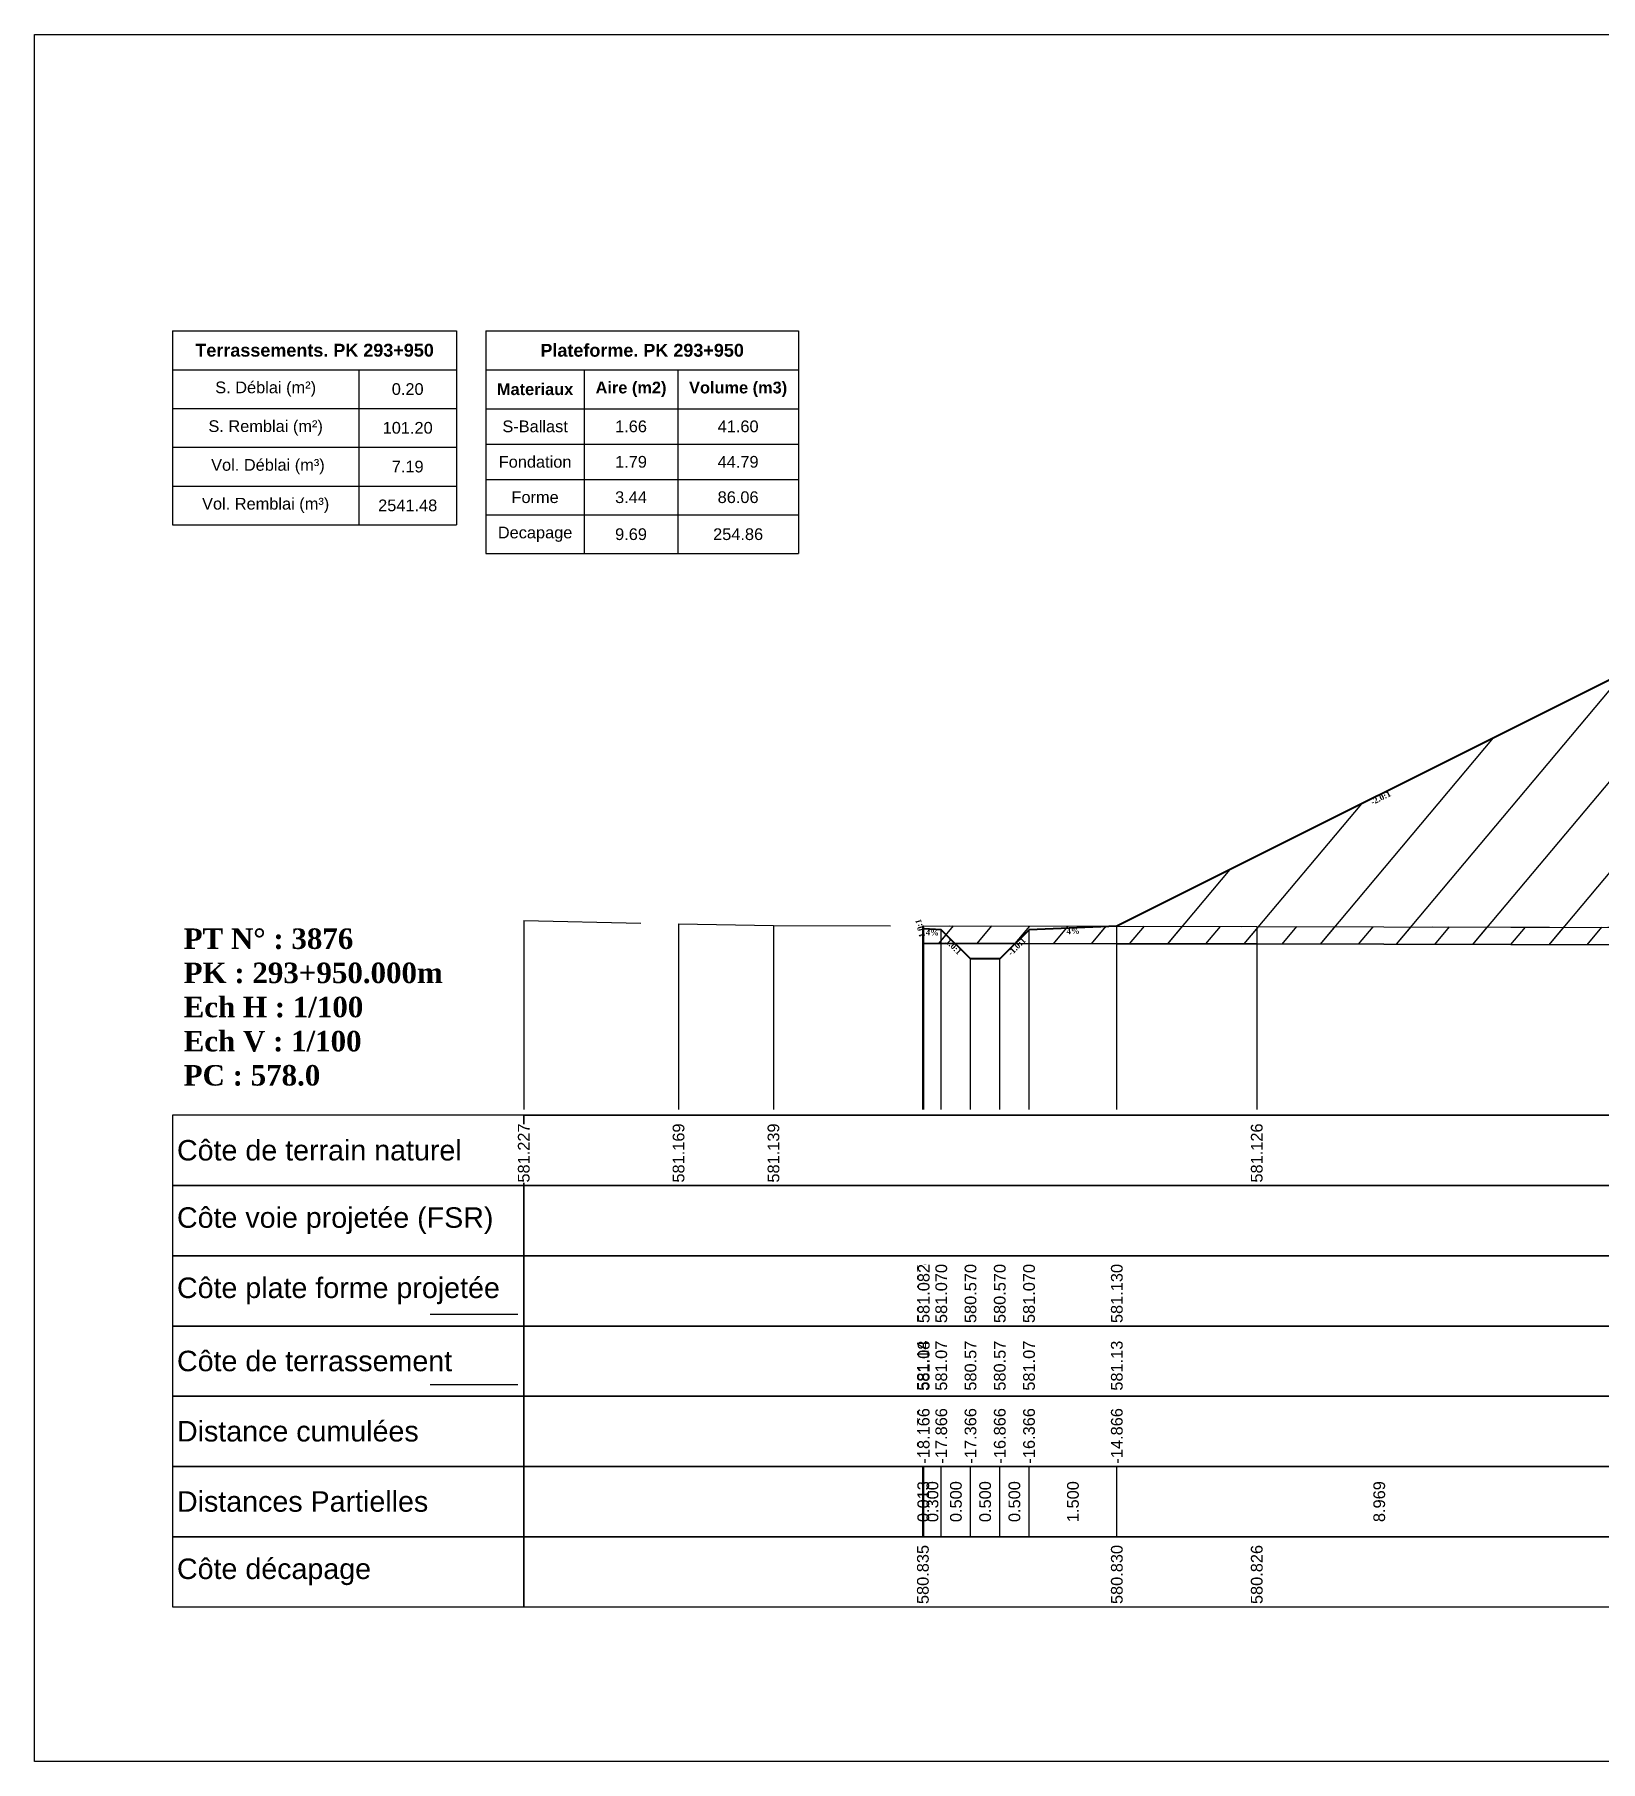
# Model space of a CAD drawing. Header units: millimetres. Extents: x 2762 to 3076, y 916 to 3305.
# Drawn here: x 2788.69 to 2815.45, y 1269.65 to 1299.15 of the extents above; entities that cross this region are included whole.
import ezdxf

# ---------------------------------------------------------------- set-up
doc = ezdxf.new("R2010")
doc.units = ezdxf.units.MM
doc.header["$LTSCALE"] = 2
doc.linetypes.add('CACHE', pattern=[9.525, 6.35, -3.175])
doc.linetypes.add('DASHED', pattern=[0.75, 0.5, -0.25])
for name, color, linetype in [('C-ANNO-TABL', 1, 'Continuous'), ('C-ANNO-TABL-TEXT', 150, 'Continuous'), ('C-ANNO-TABL-TITL', 150, 'Continuous'), ('C-ANNO-TABL-TTBL', 5, 'Continuous'), ('C-ROAD-CORR', 5, 'Continuous'), ('C-ROAD-SCTN', 7, 'Continuous')]:
    doc.layers.add(name, color=color, linetype=linetype)
doc.styles.add('ARIAL', font='arial.ttf')
doc.styles.add('C3D_Etiquette', font='romans.shx')
doc.styles.add('C3D_Profil_Travers', font='romans.shx')
doc.styles.get("Standard").update_dxf_attribs({"font": 'arial.ttf'})

msp = doc.modelspace()

# ---------------------------------------------------------------- hatches: boundary and pattern name
at = {"linetype": 'Continuous', "lineweight": -3}
h = msp.add_hatch(dxfattribs=at)
h.set_pattern_fill('_U', color=3, angle=50, style=0, pattern_type=0)
h.set_pattern_definition([(50, (2805.4515, 1283.6163), (-0.766044, 0.642788), [])])
h.paths.add_polyline_path([(2805.451, 1283.616), (2805.689, 1283.854), (2807.189, 1283.914), (2816.158, 1288.398), (2824.155, 1288.718), (2826.551, 1288.622), (2836.163, 1283.816), (2836.163, 1283.516), (2830.723, 1283.541), (2830.72, 1283.541), (2822.848, 1283.578), (2809.58, 1283.61)])
h.paths.add_polyline_path([(2803.875, 1283.619), (2803.875, 1283.919), (2803.889, 1283.866), (2804.189, 1283.854), (2804.424, 1283.618)])
h = msp.add_hatch(dxfattribs=at)
h.set_pattern_fill('_U', color=150, scale=0.5, angle=50, style=0, pattern_type=0)
h.set_pattern_definition([(50, (2805.45147, 1283.61633), (-0.383022, 0.321394), [])])
h.paths.add_polyline_path([(2805.451, 1283.616), (2805.689, 1283.854), (2807.189, 1283.914), (2809.58, 1283.91), (2822.848, 1283.878), (2836.163, 1283.816), (2836.163, 1283.516), (2830.723, 1283.541), (2830.72, 1283.541), (2822.848, 1283.578), (2809.58, 1283.61)])
h.paths.add_polyline_path([(2803.875, 1283.919), (2807.189, 1283.914), (2805.689, 1283.854), (2805.451, 1283.616), (2804.424, 1283.618), (2804.189, 1283.854), (2803.889, 1283.866)])
h.paths.add_polyline_path([(2803.875, 1283.619), (2803.875, 1283.919), (2803.889, 1283.866), (2804.189, 1283.854), (2804.424, 1283.618)])

# ---------------------------------------------------------------- linework, layer by layer
at = {"color": 253, "linetype": 'Continuous', "lineweight": -3}
for p, q in [((2807.189, 1283.914), (2816.158, 1288.398)), ((2803.875, 1283.919), (2807.189, 1283.914)), ((2803.889, 1283.866), (2803.875, 1283.919)), ((2803.875, 1283.619), (2803.875, 1283.919)), ((2803.875, 1283.919), (2803.889, 1283.866)), ((2803.875, 1283.619), (2803.875, 1283.919)), ((2803.875, 1283.919), (2803.889, 1283.866)), ((2804.189, 1283.854), (2803.889, 1283.866)), ((2803.889, 1283.866), (2804.189, 1283.854)), ((2803.889, 1283.866), (2804.189, 1283.854)), ((2804.424, 1283.618), (2804.189, 1283.854)), ((2804.189, 1283.854), (2804.424, 1283.618)), ((2804.189, 1283.854), (2804.424, 1283.618)), ((2805.451, 1283.616), (2805.689, 1283.854)), ((2805.689, 1283.854), (2805.451, 1283.616)), ((2805.451, 1283.616), (2805.689, 1283.854)), ((2805.689, 1283.854), (2807.189, 1283.914)), ((2807.189, 1283.914), (2805.689, 1283.854)), ((2805.689, 1283.854), (2807.189, 1283.914)), ((2807.189, 1283.914), (2809.58, 1283.91)), ((2809.58, 1283.91), (2822.848, 1283.878)), ((2804.424, 1283.618), (2803.875, 1283.619)), ((2804.424, 1283.618), (2803.875, 1283.619)), ((2805.451, 1283.616), (2804.424, 1283.618)), ((2804.424, 1283.618), (2805.451, 1283.616)), ((2804.689, 1283.354), (2804.424, 1283.618)), ((2805.451, 1283.616), (2805.189, 1283.354)), ((2809.58, 1283.61), (2805.451, 1283.616)), ((2809.58, 1283.61), (2805.451, 1283.616)), ((2822.848, 1283.578), (2809.58, 1283.61)), ((2822.848, 1283.578), (2809.58, 1283.61)), ((2805.189, 1283.354), (2804.689, 1283.354))]:
    msp.add_line(p, q, dxfattribs=at)
at = {"color": 105, "linetype": 'DASHED', "lineweight": -3, "ltscale": 2}
for p, q in [((2797.055, 1284.011), (2799.7, 1283.953)), ((2799.7, 1283.953), (2801.322, 1283.923)), ((2801.322, 1283.923), (2809.58, 1283.91)), ((2809.58, 1283.91), (2822.055, 1283.88))]:
    msp.add_line(p, q, dxfattribs=at)
at = {"color": 98, "linetype": 'CACHE', "lineweight": -3}
for p, q in [((2797.055, 1284.011), (2797.055, 1280.784)), ((2799.7, 1283.953), (2799.7, 1280.784)), ((2801.322, 1283.923), (2801.322, 1280.784)), ((2809.58, 1283.91), (2809.58, 1280.784))]:
    msp.add_line(p, q, dxfattribs=at)
at = {"color": 8, "linetype": 'CACHE', "lineweight": -3}
for p, q in [((2803.875, 1280.784), (2803.875, 1283.919)), ((2803.889, 1280.784), (2803.889, 1283.866)), ((2804.189, 1280.784), (2804.189, 1283.854)), ((2805.689, 1280.784), (2805.689, 1283.854)), ((2807.189, 1280.784), (2807.189, 1283.914)), ((2804.689, 1280.784), (2804.689, 1283.354)), ((2805.189, 1280.784), (2805.189, 1283.354))]:
    msp.add_line(p, q, dxfattribs=at)
at = {"color": 6, "linetype": 'Continuous', "lineweight": -3}
for p, q in [((2803.875, 1283.619), (2807.189, 1283.614)), ((2807.189, 1283.614), (2809.58, 1283.61)), ((2809.58, 1283.61), (2822.055, 1283.58))]:
    msp.add_line(p, q, dxfattribs=at)
at = {"color": 7, "linetype": 'Continuous', "lineweight": -3}
for p, q in [((2797.054, 1280.684), (2847.056, 1280.684)), ((2803.875, 1273.484), (2803.875, 1274.684)), ((2803.889, 1273.484), (2803.889, 1274.684)), ((2803.889, 1273.484), (2803.889, 1274.684)), ((2804.189, 1273.484), (2804.189, 1274.684)), ((2804.189, 1273.484), (2804.189, 1274.684)), ((2804.689, 1273.484), (2804.689, 1274.684)), ((2804.689, 1273.484), (2804.689, 1274.684)), ((2805.189, 1273.484), (2805.189, 1274.684)), ((2805.189, 1273.484), (2805.189, 1274.684)), ((2805.689, 1273.484), (2805.689, 1274.684)), ((2805.689, 1273.484), (2805.689, 1274.684)), ((2807.189, 1273.484), (2807.189, 1274.684)), ((2807.189, 1273.484), (2807.189, 1274.684))]:
    msp.add_line(p, q, dxfattribs=at)
at = {"color": 154, "linetype": 'Continuous', "lineweight": -3}
msp.add_line((2795.454, 1277.284), (2796.954, 1277.284), dxfattribs=at)
at = {"color": 1, "linetype": 'Continuous', "lineweight": -3}
msp.add_line((2795.454, 1276.084), (2796.954, 1276.084), dxfattribs=at)
at = {"color": 7, "linetype": 'Continuous', "lineweight": -3}
for points in [[(2797.054, 1279.484), (2797.054, 1280.684), (2791.054, 1280.684), (2791.054, 1279.484)], [(2797.054, 1279.484), (2847.056, 1279.484), (2847.056, 1280.684), (2797.054, 1280.684)], [(2797.054, 1278.284), (2797.054, 1279.484), (2791.054, 1279.484), (2791.054, 1278.284)], [(2797.054, 1278.284), (2847.056, 1278.284), (2847.056, 1279.484), (2797.054, 1279.484)], [(2797.054, 1277.084), (2797.054, 1278.284), (2791.054, 1278.284), (2791.054, 1277.084)], [(2797.054, 1277.084), (2847.056, 1277.084), (2847.056, 1278.284), (2797.054, 1278.284)], [(2797.054, 1275.884), (2797.054, 1277.084), (2791.054, 1277.084), (2791.054, 1275.884)], [(2797.054, 1275.884), (2847.056, 1275.884), (2847.056, 1277.084), (2797.054, 1277.084)], [(2797.054, 1274.684), (2797.054, 1275.884), (2791.054, 1275.884), (2791.054, 1274.684)], [(2797.054, 1274.684), (2847.056, 1274.684), (2847.056, 1275.884), (2797.054, 1275.884)], [(2797.054, 1273.484), (2797.054, 1274.684), (2791.054, 1274.684), (2791.054, 1273.484)], [(2797.054, 1273.484), (2847.056, 1273.484), (2847.056, 1274.684), (2797.054, 1274.684)], [(2797.054, 1272.284), (2797.054, 1273.484), (2791.054, 1273.484), (2791.054, 1272.284)], [(2797.054, 1272.284), (2847.056, 1272.284), (2847.056, 1273.484), (2797.054, 1273.484)]]:
    msp.add_3dface(points, dxfattribs=at)
at = {"layer": 'C-ANNO-TABL', "color": 7, "linetype": 'Continuous', "lineweight": -3}
for p, q in [((2791.054, 1293.419), (2794.234, 1293.419)), ((2794.234, 1293.419), (2795.907, 1293.419)), ((2794.234, 1293.419), (2794.234, 1292.757)), ((2796.407, 1293.416), (2798.089, 1293.416)), ((2798.089, 1293.416), (2799.685, 1293.416)), ((2798.089, 1293.416), (2798.089, 1292.754)), ((2799.685, 1293.416), (2801.748, 1293.416)), ((2799.685, 1293.416), (2799.685, 1292.754)), ((2791.054, 1292.757), (2794.234, 1292.757)), ((2794.234, 1292.757), (2795.907, 1292.757)), ((2794.234, 1292.757), (2794.234, 1292.095)), ((2796.407, 1292.754), (2798.089, 1292.754)), ((2798.089, 1292.754), (2799.685, 1292.754)), ((2798.089, 1292.754), (2798.089, 1292.147)), ((2799.685, 1292.754), (2801.748, 1292.754)), ((2799.685, 1292.754), (2799.685, 1292.147)), ((2796.407, 1292.147), (2798.089, 1292.147)), ((2798.089, 1292.147), (2799.685, 1292.147)), ((2798.089, 1292.147), (2798.089, 1291.543)), ((2799.685, 1292.147), (2801.748, 1292.147)), ((2799.685, 1292.147), (2799.685, 1291.543)), ((2791.054, 1292.095), (2794.234, 1292.095)), ((2794.234, 1292.095), (2795.907, 1292.095)), ((2794.234, 1292.095), (2794.234, 1291.432)), ((2796.407, 1291.543), (2798.089, 1291.543)), ((2798.089, 1291.543), (2799.685, 1291.543)), ((2798.089, 1291.543), (2798.089, 1290.939)), ((2799.685, 1291.543), (2801.748, 1291.543)), ((2799.685, 1291.543), (2799.685, 1290.939)), ((2791.054, 1291.432), (2794.234, 1291.432)), ((2794.234, 1291.432), (2795.907, 1291.432)), ((2794.234, 1291.432), (2794.234, 1290.77)), ((2796.407, 1290.939), (2798.089, 1290.939)), ((2798.089, 1290.939), (2799.685, 1290.939)), ((2798.089, 1290.939), (2798.089, 1290.28)), ((2799.685, 1290.939), (2801.748, 1290.939)), ((2799.685, 1290.939), (2799.685, 1290.28))]:
    msp.add_line(p, q, dxfattribs=at)
at = {"layer": 'C-ANNO-TABL-TTBL', "color": 7, "linetype": 'Continuous', "lineweight": -3}
for p, q in [((2791.054, 1294.084), (2795.907, 1294.084)), ((2791.054, 1294.084), (2791.054, 1293.419)), ((2795.907, 1294.084), (2795.907, 1293.419)), ((2796.407, 1294.084), (2801.748, 1294.084)), ((2796.407, 1294.084), (2796.407, 1293.416)), ((2801.748, 1294.084), (2801.748, 1293.416)), ((2791.054, 1293.419), (2791.054, 1292.757)), ((2795.907, 1293.419), (2795.907, 1292.757)), ((2796.407, 1293.416), (2796.407, 1292.754)), ((2801.748, 1293.416), (2801.748, 1292.754)), ((2791.054, 1292.757), (2791.054, 1292.095)), ((2795.907, 1292.757), (2795.907, 1292.095)), ((2796.407, 1292.754), (2796.407, 1292.147)), ((2801.748, 1292.754), (2801.748, 1292.147)), ((2796.407, 1292.147), (2796.407, 1291.543)), ((2801.748, 1292.147), (2801.748, 1291.543)), ((2791.054, 1292.095), (2791.054, 1291.432)), ((2795.907, 1292.095), (2795.907, 1291.432)), ((2796.407, 1291.543), (2796.407, 1290.939)), ((2801.748, 1291.543), (2801.748, 1290.939)), ((2791.054, 1291.432), (2791.054, 1290.77)), ((2795.907, 1291.432), (2795.907, 1290.77)), ((2796.407, 1290.939), (2796.407, 1290.28)), ((2801.748, 1290.939), (2801.748, 1290.28)), ((2791.054, 1290.77), (2794.234, 1290.77)), ((2794.234, 1290.77), (2795.907, 1290.77)), ((2796.407, 1290.28), (2798.089, 1290.28)), ((2798.089, 1290.28), (2799.685, 1290.28)), ((2799.685, 1290.28), (2801.748, 1290.28))]:
    msp.add_line(p, q, dxfattribs=at)
at = {"layer": 'C-ROAD-CORR', "color": 1, "linetype": 'Continuous', "lineweight": 40}
for p, q in [((2816.158, 1288.398), (2807.189, 1283.914)), ((2803.889, 1283.866), (2803.875, 1283.919)), ((2804.189, 1283.854), (2803.889, 1283.866)), ((2804.689, 1283.354), (2804.189, 1283.854)), ((2805.689, 1283.854), (2805.189, 1283.354)), ((2807.189, 1283.914), (2805.689, 1283.854)), ((2805.189, 1283.354), (2804.689, 1283.354))]:
    msp.add_line(p, q, dxfattribs=at)
at = {"layer": 'C-ROAD-CORR', "color": 1, "linetype": 'Continuous', "lineweight": -3}
for p, q in [((2804.689, 1283.354), (2804.189, 1283.854)), ((2805.689, 1283.854), (2805.189, 1283.354))]:
    msp.add_line(p, q, dxfattribs=at)
at = {"layer": 'C-ROAD-SCTN', "color": 154, "linetype": 'Continuous', "lineweight": -3}
for p, q in [((2807.189, 1283.914), (2816.158, 1288.398)), ((2803.875, 1283.919), (2803.889, 1283.866)), ((2803.889, 1283.866), (2804.189, 1283.854)), ((2804.189, 1283.854), (2804.689, 1283.354)), ((2805.189, 1283.354), (2805.689, 1283.854)), ((2805.689, 1283.854), (2807.189, 1283.914)), ((2804.689, 1283.354), (2805.189, 1283.354))]:
    msp.add_line(p, q, dxfattribs=at)
at = {"layer": 'C-ROAD-SCTN', "color": 1, "linetype": 'Continuous', "lineweight": -3}
for p, q in [((2807.189, 1283.914), (2816.158, 1288.398)), ((2803.875, 1283.919), (2803.889, 1283.866)), ((2803.889, 1283.866), (2804.189, 1283.854)), ((2804.189, 1283.854), (2804.689, 1283.354)), ((2805.189, 1283.354), (2805.689, 1283.854)), ((2805.689, 1283.854), (2807.189, 1283.914)), ((2804.689, 1283.354), (2805.189, 1283.354))]:
    msp.add_line(p, q, dxfattribs=at)

# ---------------------------------------------------------------- texts
at = {"color": 7, "linetype": 'Continuous', "lineweight": -3, "char_height": 0.1, "style": 'C3D_Etiquette'}
for s, insert, width, attachment_point, rotation in [('{\\fTimes New Roman|b1|i0|c0|p18;-2.0:1}', (2811.675, 1286.152), 0.34598, 2, 26.5651), ('{\\fTimes New Roman|b1|i0|c0|p18;1.0:1}', (2803.878, 1283.891), 0.29446, 8, 104.0362), ('{\\fTimes New Roman|b1|i0|c0|p18;4%}', (2804.039, 1283.856), 0.37094, 2, 357.7094), ('{\\fTimes New Roman|b1|i0|c0|p18;4%}', (2806.439, 1283.88), 0.42071, 2, 2.2906), ('{\\fTimes New Roman|b1|i0|c0|p18;1.0:1}', (2804.436, 1283.601), 0.29001, 2, 315), ('{\\fTimes New Roman|b1|i0|c0|p18;-1.0:1}', (2805.442, 1283.601), 0.34598, 2, 45)]:
    msp.add_mtext(s, dxfattribs=dict(at, insert=insert, width=width, attachment_point=attachment_point, rotation=rotation))
at = {"color": 7, "linetype": 'Continuous', "lineweight": -3, "char_height": 0.35}
for s, insert, attachment_point, style in [('{\\fTimes New Roman|b1|i0|c0|p18;PT N° : 3876\\PPK : 293+950.000m\\PEch H : 1/100\\PEch V : 1/100\\PPC : 578.0}', (2791.243, 1281.184), 7, 'C3D_Profil_Travers'), ('{\\fArial|b0|i0|c0|p34;Côte de terrain naturel}', (2791.129, 1280.084), 4, 'C3D_Etiquette'), ('{\\fArial|b0|i0|c0|p34;Côte plate forme projetée}', (2791.129, 1277.684), 4, 'C3D_Etiquette'), ('{\\fArial|b0|i0|c0|p34;Côte de terrassement}', (2791.129, 1276.484), 4, 'C3D_Etiquette'), ('{\\fArial|b0|i0|c0|p34;Distance cumulées}', (2791.129, 1275.284), 4, 'C3D_Etiquette'), ('{\\fArial|b0|i0|c0|p34;Distances Partielles}', (2791.129, 1274.084), 4, 'C3D_Etiquette'), ('{\\fArial|b0|i0|c0|p34;Côte décapage}', (2791.129, 1272.884), 4, 'C3D_Etiquette')]:
    msp.add_mtext(s, dxfattribs=dict(at, insert=insert, attachment_point=attachment_point, style=style))
at = {"color": 7, "linetype": 'Continuous', "lineweight": -3, "insert": (2791.129, 1278.884), "char_height": 0.35, "attachment_point": 4}
msp.add_mtext('{\\fArial|b0|i0|c0|p34;Côte voie projetée (FSR)}', dxfattribs=at)
at = {"color": 7, "linetype": 'Continuous', "lineweight": -3, "char_height": 0.2, "rotation": 90, "style": 'C3D_Profil_Travers'}
for s, insert, attachment_point in [('{\\fArial|b0|i0|c0|p34;581.14}', (2803.875, 1275.979), 4), ('{\\fArial|b0|i0|c0|p34;581.08}', (2803.889, 1275.979), 4), ('{\\fArial|b0|i0|c0|p34;581.07}', (2804.189, 1275.979), 4), ('{\\fArial|b0|i0|c0|p34;580.57}', (2804.689, 1275.979), 4), ('{\\fArial|b0|i0|c0|p34;580.57}', (2805.189, 1275.979), 4), ('{\\fArial|b0|i0|c0|p34;581.07}', (2805.689, 1275.979), 4), ('{\\fArial|b0|i0|c0|p34;581.13}', (2807.189, 1275.979), 4), ('{\\fArial|b0|i0|c0|p34;0.013}', (2803.882, 1274.084), 5), ('{\\fArial|b0|i0|c0|p34;0.300}', (2804.039, 1274.084), 5), ('{\\fArial|b0|i0|c0|p34;0.500}', (2804.439, 1274.084), 5), ('{\\fArial|b0|i0|c0|p34;0.500}', (2804.939, 1274.084), 5), ('{\\fArial|b0|i0|c0|p34;0.500}', (2805.439, 1274.084), 5), ('{\\fArial|b0|i0|c0|p34;1.500}', (2806.439, 1274.084), 5), ('{\\fArial|b0|i0|c0|p34;8.969}', (2811.673, 1274.084), 5)]:
    msp.add_mtext(s, dxfattribs=dict(at, insert=insert, attachment_point=attachment_point))
at = {"layer": 'C-ANNO-TABL-TEXT', "color": 7, "linetype": 'Continuous', "lineweight": -3, "char_height": 0.2, "attachment_point": 5, "style": 'ARIAL'}
for s, insert in [('{\\fArial|b0|i0|c0|p34;\\C7;0.20}', (2795.071, 1293.088)), ('{\\fArial|b0|i0|c0|p34;\\C7;101.20}', (2795.071, 1292.426)), ('{\\fArial|b0|i0|c0|p34;\\C7;S-Ballast}', (2797.248, 1292.451)), ('{\\fArial|b0|i0|c0|p34;\\C7;1.66}', (2798.887, 1292.451)), ('{\\C18;\\c0;41.60}', (2800.717, 1292.451)), ('{\\fArial|b0|i0|c0|p34;\\C7;7.19}', (2795.071, 1291.764)), ('{\\fArial|b0|i0|c0|p34;\\C7;Fondation}', (2797.248, 1291.845)), ('{\\fArial|b0|i0|c0|p34;\\C7;1.79}', (2798.887, 1291.845)), ('{\\C18;\\c0;44.79}', (2800.717, 1291.845)), ('{\\fArial|b0|i0|c0|p34;\\C7;Forme}', (2797.248, 1291.241)), ('{\\fArial|b0|i0|c0|p34;\\C7;3.44}', (2798.887, 1291.241)), ('{\\C18;\\c0;86.06}', (2800.717, 1291.241)), ('{\\fArial|b0|i0|c0|p34;\\C7;2541.48}', (2795.071, 1291.101)), ('{\\fArial|b0|i0|c0|p34;\\C7;Decapage}', (2797.248, 1290.609)), ('{\\fArial|b0|i0|c0|p34;\\C7;9.69}', (2798.887, 1290.609)), ('{\\C18;\\c0;254.86}', (2800.717, 1290.609))]:
    msp.add_mtext(s, dxfattribs=dict(at, insert=insert))
at = {"layer": 'C-ANNO-TABL-TITL', "color": 7, "linetype": 'Continuous', "lineweight": -3, "attachment_point": 5, "style": 'ARIAL'}
for s, insert, char_height in [('{\\fArial|b1|i0|c0|p34;\\C18;\\c0;Plateforme. PK 293+950}', (2799.077, 1293.75), 0.22), ('{\\fArial|b1|i0|c0|p34;\\C7;Terrassements. PK 293+950}', (2793.48, 1293.751), 0.22), ('{\\fArial|b0|i0|c0|p34;\\C7;S. Déblai (m²) }', (2792.644, 1293.088), 0.2), ('{\\fArial|b1|i0|c0|p34;\\C7;Materiaux   }', (2797.248, 1293.085), 0.2), ('{\\fArial|b1|i0|c0|p34;\\C7;Aire (m2)}', (2798.887, 1293.085), 0.2), ('{\\fArial|b1|i0|c0|p34;\\C7;Volume (m3)}', (2800.717, 1293.085), 0.2), ('{\\fArial|b0|i0|c0|p34;\\C7;S. Remblai (m²) }', (2792.644, 1292.426), 0.2), ('{\\fArial|b0|i0|c0|p34;\\C7; Vol. Déblai (m³) }', (2792.644, 1291.764), 0.2), ('{\\fArial|b0|i0|c0|p34;\\C7;Vol. Remblai (m³)}', (2792.644, 1291.101), 0.2)]:
    msp.add_mtext(s, dxfattribs=dict(at, insert=insert, char_height=char_height))

# ---------------------------------------------------------------- next in the draw order: texts
at = {"color": 7, "linetype": 'Continuous', "lineweight": -3, "char_height": 0.2, "attachment_point": 4, "rotation": 90, "style": 'C3D_Profil_Travers', "bg_fill": 3, "box_fill_scale": 1.000375, "bg_fill_color": 256, "bg_fill_true_color": 13158600, "bg_fill_transparency": 0}
for s, insert, width in [('{\\fArial|b0|i0|c0|p34;581.227}', (2797.055, 1279.534), 0.99553), ('{\\fArial|b0|i0|c0|p34;581.169}', (2799.7, 1279.534), 0.99595), ('{\\fArial|b0|i0|c0|p34;581.139}', (2801.322, 1279.534), 0.99595), ('{\\fArial|b0|i0|c0|p34;581.126}', (2809.58, 1279.534), 0.99539), ('{\\fArial|b0|i0|c0|p34;581.135}', (2803.875, 1277.134), 0.99705), ('{\\fArial|b0|i0|c0|p34;580.570}', (2804.689, 1277.134), 0.99484), ('{\\fArial|b0|i0|c0|p34;580.570}', (2805.189, 1277.134), 0.99484), ('{\\fArial|b0|i0|c0|p34;581.070}', (2805.689, 1277.134), 0.99484), ('{\\fArial|b0|i0|c0|p34;581.130}', (2807.189, 1277.134), 0.99484), ('{\\fArial|b0|i0|c0|p34;\\C256;-18.179}', (2803.875, 1274.734), 0.93573), ('{\\fArial|b0|i0|c0|p34;\\C256;-17.366}', (2804.689, 1274.734), 0.93518), ('{\\fArial|b0|i0|c0|p34;\\C256;-16.866}', (2805.189, 1274.734), 0.93518), ('{\\fArial|b0|i0|c0|p34;\\C256;-16.366}', (2805.689, 1274.734), 0.93518), ('{\\fArial|b0|i0|c0|p34;\\C256;-14.866}', (2807.189, 1274.734), 0.93518), ('{\\fArial|b0|i0|c0|p34;580.835}', (2803.875, 1272.334), 0.99705), ('{\\fArial|b0|i0|c0|p34;580.830}', (2807.189, 1272.334), 0.99484), ('{\\fArial|b0|i0|c0|p34;580.826}', (2809.58, 1272.334), 0.99539)]:
    msp.add_mtext(s, dxfattribs=dict(at, insert=insert, width=width))

# ---------------------------------------------------------------- next in the draw order: texts
for s, insert, width in [('{\\fArial|b0|i0|c0|p34;581.082}', (2803.889, 1277.134), 0.99347), ('{\\fArial|b0|i0|c0|p34;\\C256;-18.166}', (2803.889, 1274.734), 0.93518)]:
    msp.add_mtext(s, dxfattribs=dict(at, insert=insert, width=width))

# ---------------------------------------------------------------- next in the draw order: texts
for s, insert, width in [('{\\fArial|b0|i0|c0|p34;581.070}', (2804.189, 1277.134), 0.99484), ('{\\fArial|b0|i0|c0|p34;\\C256;-17.866}', (2804.189, 1274.734), 0.93518)]:
    msp.add_mtext(s, dxfattribs=dict(at, insert=insert, width=width))

# ---------------------------------------------------------------- next in the draw order: linework, layer by layer
msp.add_lwpolyline([(2788.695, 1299.145), (2848.834, 1299.145), (2848.834, 1269.645), (2788.695, 1269.645)], close=True)

doc.saveas('drawing.dxf')
